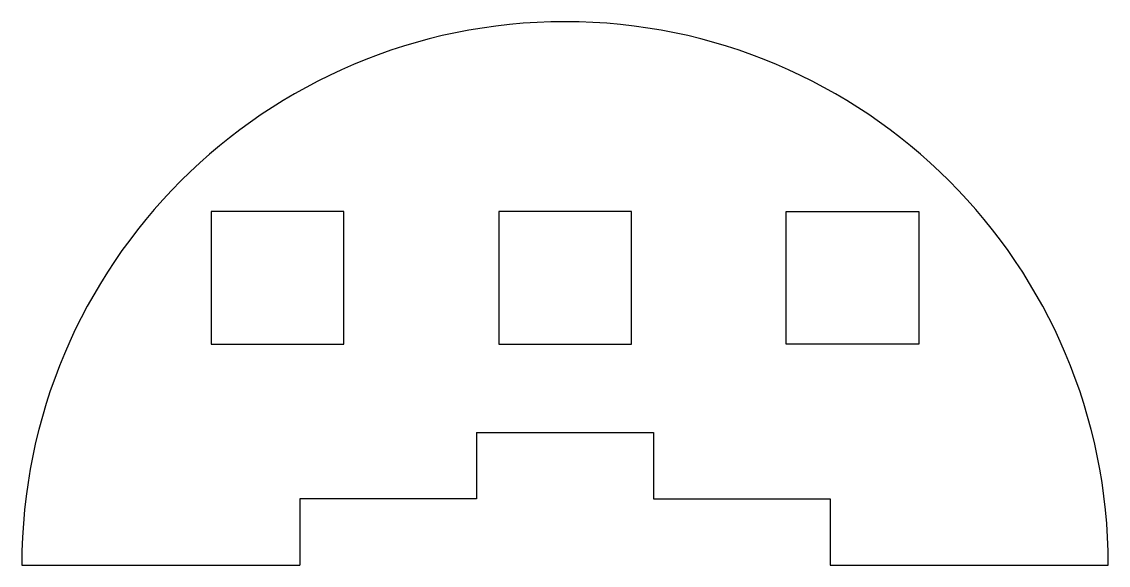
# Model space of a CAD drawing. Header units: millimetres. Extents: x 3737 to 3786.1, y 1243.8 to 1268.4.
import ezdxf

# ---------------------------------------------------------------- set-up
doc = ezdxf.new("R2010")
doc.units = ezdxf.units.MM

msp = doc.modelspace()

# ---------------------------------------------------------------- linework, layer by layer
for p, q in [((3757.526, 1249.782), (3757.526, 1246.782)), ((3757.526, 1249.782), (3765.526, 1249.782)), ((3765.526, 1249.782), (3765.526, 1246.782)), ((3757.526, 1246.782), (3749.526, 1246.782)), ((3749.526, 1246.782), (3749.526, 1243.782)), ((3765.526, 1246.782), (3773.526, 1246.782)), ((3773.526, 1246.782), (3773.526, 1243.782)), ((3736.954, 1243.782), (3749.526, 1243.782)), ((3773.526, 1243.782), (3786.097, 1243.782))]:
    msp.add_line(p, q)
for points in [[(3751.526, 1259.782), (3745.526, 1259.782), (3745.526, 1253.782), (3751.526, 1253.782)], [(3764.526, 1259.782), (3758.526, 1259.782), (3758.526, 1253.782), (3764.526, 1253.782)], [(3771.526, 1259.782), (3777.526, 1259.782), (3777.526, 1253.782), (3771.526, 1253.782)]]:
    msp.add_lwpolyline(points, close=True)
msp.add_arc((3761.526, 1243.782), 24.571, 360, 180)

doc.saveas('drawing.dxf')
